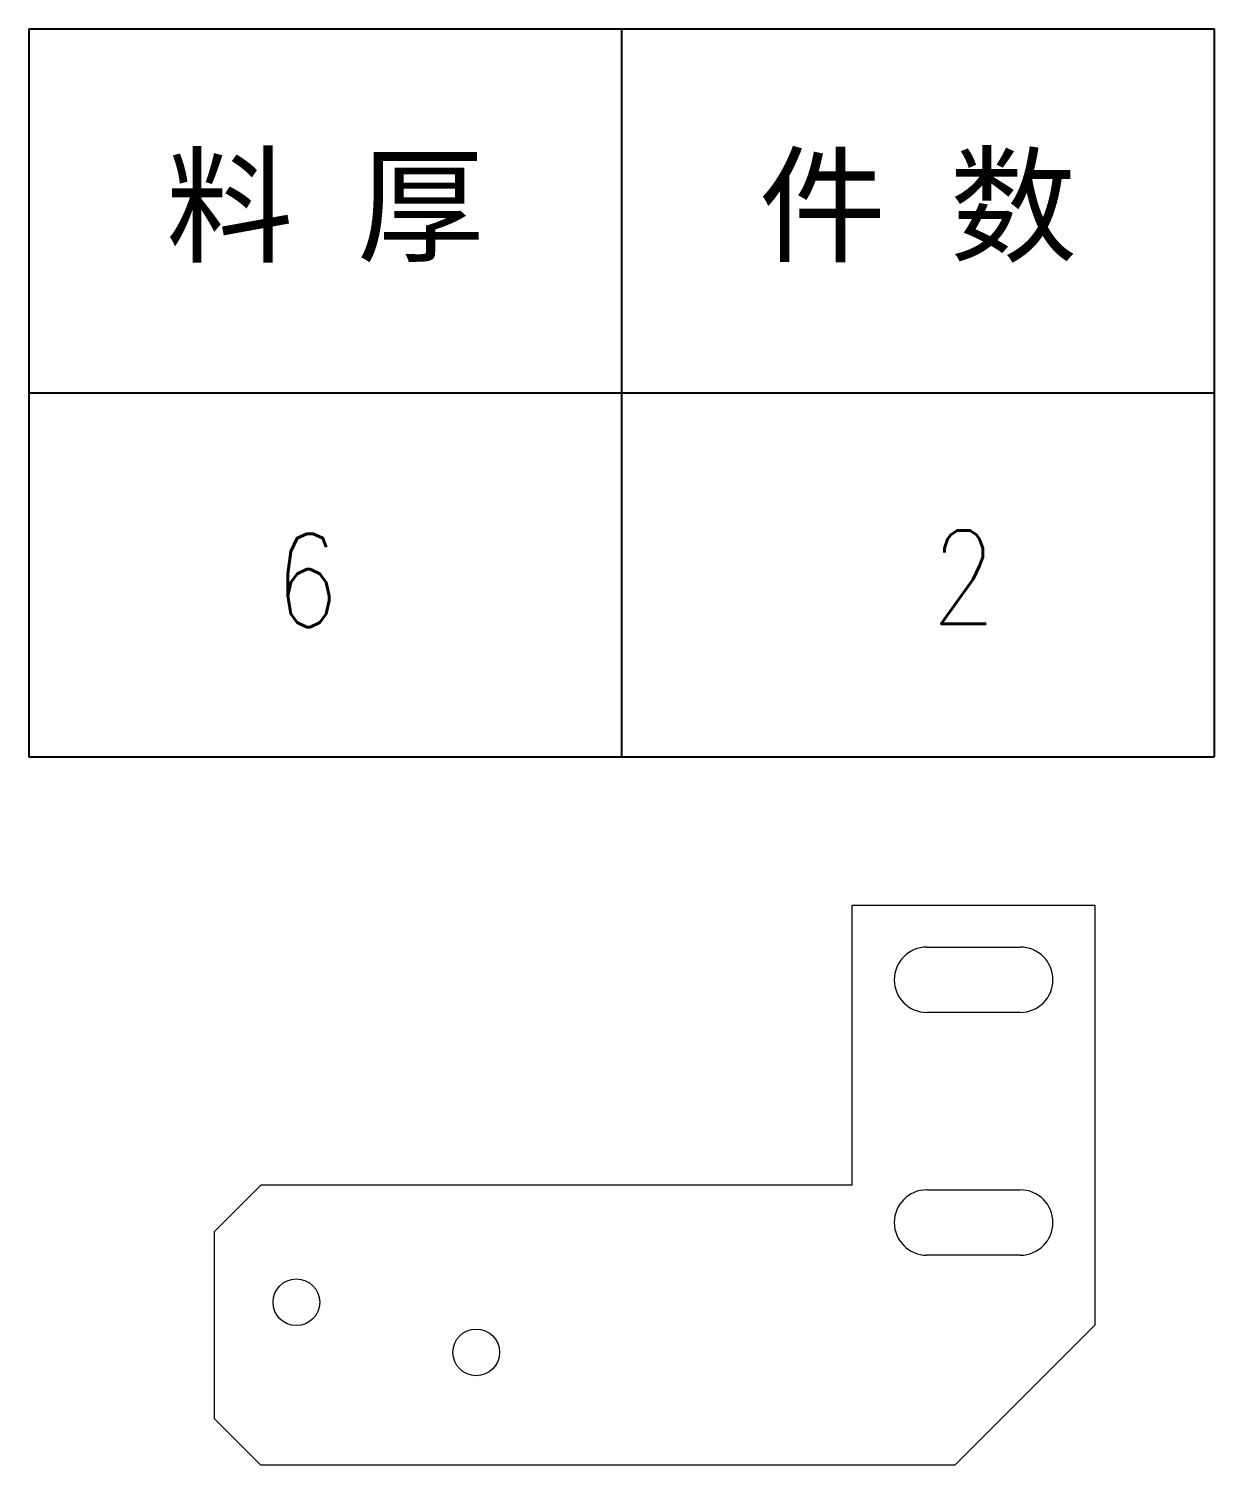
# Model space of a CAD drawing. Header units: millimetres. Extents: x 0 to 210, y 0 to 505.
# Drawn here: x 58.1 to 185.1, y 350.7 to 504.5 of the extents above; entities that cross this region are included whole.
import ezdxf
from ezdxf.enums import TextEntityAlignment as Align

# ---------------------------------------------------------------- set-up
doc = ezdxf.new("R2010")
doc.units = ezdxf.units.MM
doc.styles.add('DIM', font='romans.shx', dxfattribs={"width": 0.8, "bigfont": 'bigfont.shx'})

# ---------------------------------------------------------------- blocks, each defined once
blk = doc.blocks.new('*T5')
at = {"color": 0, "linetype": 'ByBlock', "lineweight": -2, "transparency": 16777216}
for p, q in [((0, 0), (127, 0)), ((0, 0), (0, -78)), ((63.5, 0), (63.5, -78)), ((127, 0), (127, -78)), ((0, -39), (127, -39)), ((0, -78), (127, -78))]:
    blk.add_line(p, q, dxfattribs=at)
at = {"color": 0, "transparency": 16777216, "char_height": 10, "width": 60.5, "attachment_point": 5}
for s, insert in [('{\\fSimSun|b0|i0|c134|p2;料 厚}', (31.75, -19.5)), ('{\\fSimSun|b0|i0|c134|p2;件 数}', (95.25, -19.5))]:
    blk.add_mtext(s, dxfattribs=dict(at, insert=insert))
blk = doc.blocks.new('拆图参数')
blk.add_blockref('*T5', (-63.5, 78))
at = {"style": 'DIM', "width": 0.8}
blk.add_attdef('6', text='', height=10, dxfattribs=at).set_placement((-37.13, 18.91), align=Align.MIDDLE_LEFT)
blk.add_attdef('1', text='', height=10, dxfattribs=at).set_placement((36.65, 19.27), align=Align.MIDDLE_CENTER)

msp = doc.modelspace()

# ---------------------------------------------------------------- linework, layer by layer
at = {"lineweight": 18}
for p, q in [((146.271, 410.662), (172.271, 410.662)), ((146.271, 380.662), (146.271, 410.662)), ((154.271, 406.162), (164.271, 406.162)), ((164.271, 399.162), (154.271, 399.162)), ((77.921, 375.662), (82.921, 380.662)), ((146.271, 380.662), (82.921, 380.662)), ((154.271, 380.162), (164.271, 380.162)), ((172.271, 380.662), (172.271, 365.662)), ((77.921, 375.662), (77.921, 355.662)), ((164.271, 373.162), (154.271, 373.162)), ((157.271, 350.662), (172.271, 365.662)), ((82.921, 350.662), (77.921, 355.662)), ((157.271, 350.662), (82.921, 350.662))]:
    msp.add_line(p, q, dxfattribs=at)
for centre in [(86.725, 368.116), (105.993, 362.756)]:
    msp.add_circle(centre, 2.5, dxfattribs=at)
for centre, start, end in [((154.271, 402.662), 90, 270), ((164.271, 402.662), 270, 90), ((154.271, 376.662), 90, 270), ((164.271, 376.662), 270, 90)]:
    msp.add_arc(centre, 3.5, start, end, dxfattribs=at)
msp.add_open_spline([(172.271, 410.662), (172.271, 380.662)], degree=1, dxfattribs=at)

# ---------------------------------------------------------------- block references
msp.add_blockref('拆图参数', (121.555, 426.526), dxfattribs=at).add_auto_attribs({'1': '2', '6': '6'})

doc.saveas('drawing.dxf')
